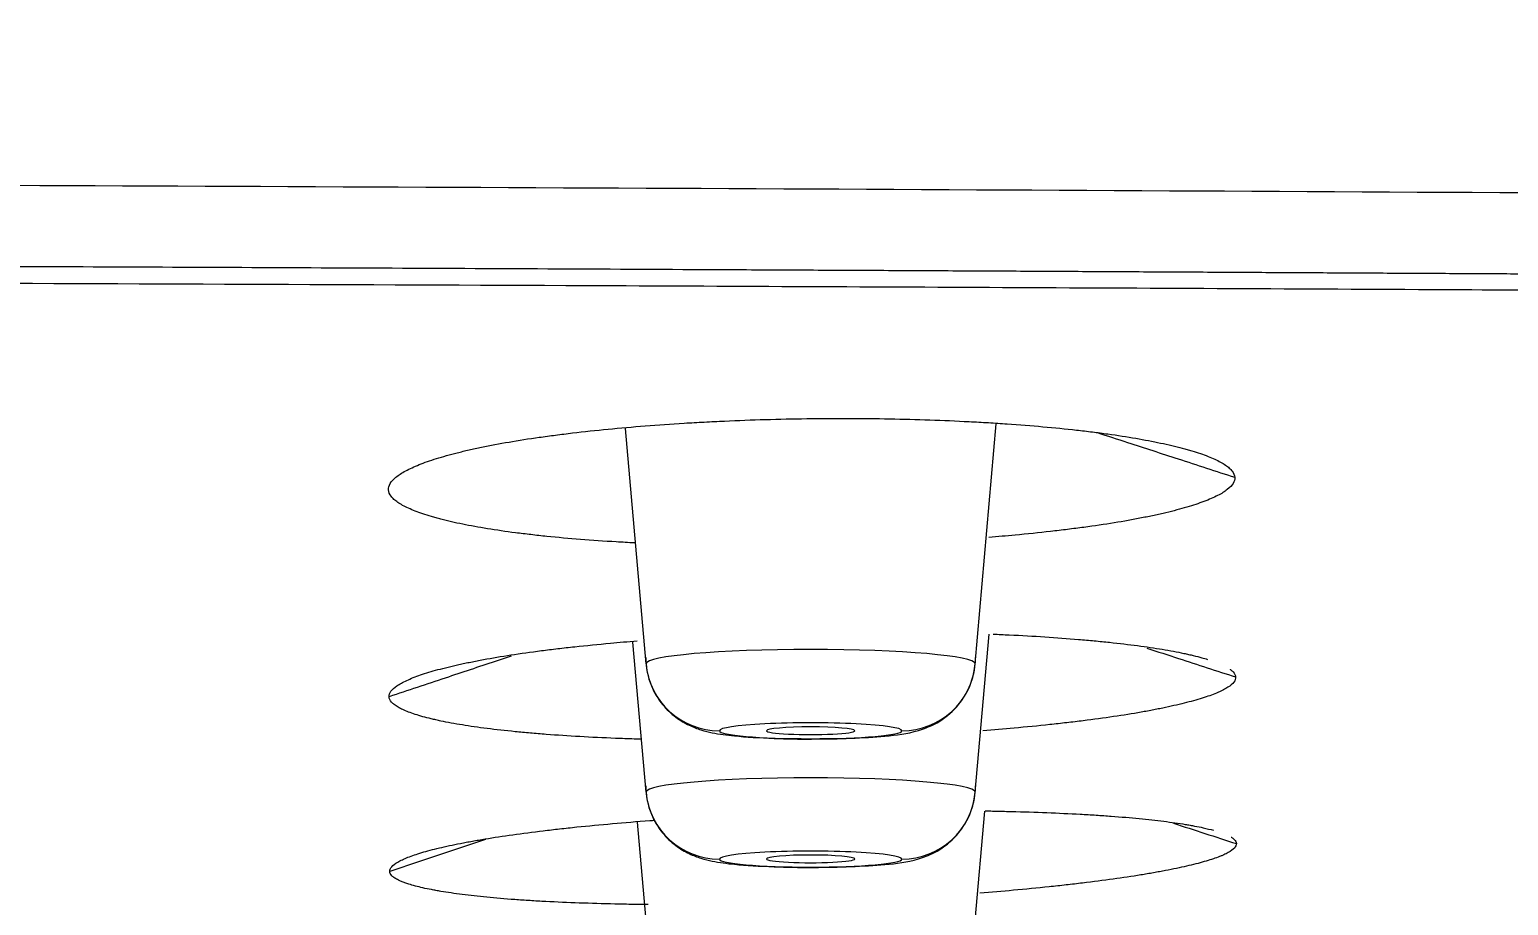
# Model space of a CAD drawing. Header units: millimetres. Extents: x 11618 to 13994, y -5897 to -2537.
# Drawn here: x 12390.71 to 12410.8, y -3599.8 to -3587.91 of the extents above; entities that cross this region are included whole.
import ezdxf

# ---------------------------------------------------------------- set-up
doc = ezdxf.new("R2010")
doc.units = ezdxf.units.MM
doc.layers.add('DIM', color=3, linetype='Continuous', lineweight=13)
doc.styles.get("Standard").update_dxf_attribs({"font": 'arial.ttf'})
doc.dimstyles.get("Standard").update_dxf_attribs({"dimtxt": 0.18, "dimasz": 0.18, "dimexe": 0.18, "dimexo": 0.0625, "dimgap": 0.09, "dimtad": 0, "dimtih": 1, "dimtoh": 1, "dimdec": 1, "dimdsep": 46, "dimtxsty": 'Standard', "dimcen": 0.09, "dimadec": 0, "dimazin": 0, "dimtfac": 1, "dimtdec": 1, "dimtofl": 0, "dimtmove": 0, "dimatfit": 3, "dimfxl": 1, "dimtolj": 1, "dimtzin": 0, "dimarcsym": 0})

# ---------------------------------------------------------------- blocks, each defined once
blk = doc.blocks.new('*D6')
at = {"layer": 'Defpoints', "color": 0, "transparency": 16777216}
for p in [(12196.532, -3594.216), (12466.198, -3594.304), (12466.198, -3664.582)]:
    blk.add_point(p, dxfattribs=at)
at = {"layer": 'DIM', "color": 0, "lineweight": -2, "transparency": 16777216}
for p, q in [((12196.532, -3594.279), (12196.532, -3664.762)), ((12466.198, -3594.366), (12466.198, -3664.762)), ((12214.532, -3664.582), (12448.198, -3664.582)), ((12466.198, -3664.582), (12494.714, -3664.582))]:
    blk.add_line(p, q, dxfattribs=at)
at = {"layer": 'DIM', "color": 0, "transparency": 16777216}
for points in [[(12214.532, -3661.582), (12214.532, -3667.582), (12196.532, -3664.582)], [(12448.198, -3661.582), (12448.198, -3667.582), (12466.198, -3664.582)]]:
    blk.add_solid(points, dxfattribs=at)
at = {"layer": 'DIM', "color": 0, "transparency": 16777216, "insert": (12519.722, -3664.582), "char_height": 18, "attachment_point": 5}
blk.add_mtext('\\A1;270', dxfattribs=at)
blk = doc.blocks.new('*D7')
at = {"layer": 'Defpoints', "color": 0, "transparency": 16777216}
for p in [(12331.318, -3489.71), (12736.437, -5533.88), (12816.946, -5533.88)]:
    blk.add_point(p, dxfattribs=at)
at = {"layer": 'DIM', "color": 0, "lineweight": -2, "transparency": 16777216}
for p, q in [((12331.381, -3489.71), (12817.126, -3489.71)), ((12816.946, -3507.71), (12816.946, -4494.996)), ((12816.946, -5515.88), (12816.946, -4528.595)), ((12736.499, -5533.88), (12817.126, -5533.88))]:
    blk.add_line(p, q, dxfattribs=at)
at = {"layer": 'DIM', "color": 0, "transparency": 16777216}
for points in [[(12813.946, -3507.71), (12819.946, -3507.71), (12816.946, -3489.71)], [(12813.946, -5515.88), (12819.946, -5515.88), (12816.946, -5533.88)]]:
    blk.add_solid(points, dxfattribs=at)
at = {"layer": 'DIM', "color": 3, "transparency": 16777216, "insert": (12816.946, -4511.795), "char_height": 18, "attachment_point": 5}
blk.add_mtext('\\A1;(2280)', dxfattribs=at)

msp = doc.modelspace()

# ---------------------------------------------------------------- linework, layer by layer
at = {"linetype": 'Continuous', "lineweight": 18}
for p, q in [((12399.082, -3596.522), (12398.802, -3593.327)), ((12403.555, -3596.522), (12403.841, -3593.262)), ((12399.082, -3598.265), (12398.903, -3596.226)), ((12403.555, -3598.265), (12403.743, -3596.121)), ((12403.555, -3600.008), (12403.685, -3598.521)), ((12399.082, -3600.008), (12398.965, -3598.673))]:
    msp.add_line(p, q, dxfattribs=at)
at = {"linetype": 'Continuous', "lineweight": 13}
for centre, major_axis, ratio, start_param, end_param in [((12401.318, -3596.522), (-2.236, 0), 0.087156, 3.141593, 6.283185), ((12400.078, -3596.435), (1, 0), 0.996195, 3.228859, 4.712389), ((12402.559, -3596.435), (-1, 0), 0.996195, 1.570796, 3.054326), ((12401.318, -3597.431), (1.24, 0), 0.087156, 0, 3.141593), ((12401.318, -3597.431), (1.24, 0), 0.087156, 3.141593, 6.283185), ((12401.318, -3598.265), (-2.236, 0), 0.087156, 3.141593, 6.283185), ((12400.078, -3598.178), (1, 0), 0.996195, 3.228859, 4.712389), ((12402.559, -3598.178), (-1, 0), 0.996195, 1.570796, 3.054326), ((12401.318, -3599.174), (1.24, 0), 0.087156, 0, 3.141593), ((12401.318, -3599.174), (1.24, 0), 0.087156, 3.141593, 6.283185)]:
    msp.add_ellipse(centre, major_axis=major_axis, ratio=ratio, start_param=start_param, end_param=end_param, dxfattribs=at)
at = {"linetype": 'Continuous', "lineweight": 18}
for centre, start_param, end_param in [((12401.318, -3597.431), 3.141593, 6.283185), ((12401.318, -3597.431), 0, 3.141593), ((12401.318, -3599.171), 3.141593, 6.283185), ((12401.318, -3599.171), 0, 3.141593)]:
    msp.add_ellipse(centre, major_axis=(-0.6, 0), ratio=0.087156, start_param=start_param, end_param=end_param, dxfattribs=at)
at = {"linetype": 'Continuous', "lineweight": 13}
for points, knots in [([(12235.387, -3590.242), (12237.38, -3590.23), (12239.373, -3590.215), (12243.36, -3590.189), (12245.354, -3590.177), (12251.337, -3590.14), (12255.327, -3590.117), (12267.302, -3590.055), (12275.29, -3590.02), (12291.272, -3589.963), (12299.266, -3589.942), (12315.26, -3589.913), (12323.26, -3589.905), (12339.257, -3589.904), (12347.254, -3589.91), (12363.247, -3589.936), (12371.244, -3589.955), (12387.229, -3590.008), (12395.217, -3590.042), (12407.19, -3590.102), (12411.181, -3590.124), (12417.164, -3590.159), (12419.158, -3590.171), (12423.145, -3590.197), (12425.139, -3590.211), (12427.132, -3590.223)], [0, 0, 0, 0, 0.03125, 0.03125, 0.0625, 0.0625, 0.125, 0.125, 0.25, 0.25, 0.375, 0.375, 0.5, 0.5, 0.625, 0.625, 0.75, 0.75, 0.875, 0.875, 0.9375, 0.9375, 0.96875, 0.96875, 1, 1, 1, 1]), ([(12427.058, -3591.331), (12427.05, -3591.33), (12427.03, -3591.33), (12426.988, -3591.33), (12426.926, -3591.33), (12426.843, -3591.329), (12426.74, -3591.328), (12426.616, -3591.327), (12426.472, -3591.326), (12426.307, -3591.325), (12426.121, -3591.324), (12425.915, -3591.323), (12425.688, -3591.321), (12425.44, -3591.319), (12425.172, -3591.318), (12424.884, -3591.316), (12424.575, -3591.314), (12424.245, -3591.311), (12423.895, -3591.309), (12423.524, -3591.307), (12423.132, -3591.304), (12422.72, -3591.301), (12422.287, -3591.299), (12421.834, -3591.296), (12421.36, -3591.293), (12420.866, -3591.29), (12420.351, -3591.286), (12419.815, -3591.283), (12419.258, -3591.279), (12418.682, -3591.276), (12418.084, -3591.272), (12417.466, -3591.268), (12416.827, -3591.264), (12416.168, -3591.26), (12415.488, -3591.256), (12414.787, -3591.252), (12414.066, -3591.248), (12413.324, -3591.244), (12412.561, -3591.239), (12411.778, -3591.235), (12410.975, -3591.23), (12410.15, -3591.225), (12409.305, -3591.221), (12408.439, -3591.216), (12407.553, -3591.211), (12406.646, -3591.206), (12405.718, -3591.201), (12404.77, -3591.196), (12403.801, -3591.191), (12402.811, -3591.186), (12401.801, -3591.181), (12400.77, -3591.176), (12398.57, -3591.165), (12395.277, -3591.15), (12390.965, -3591.131), (12386.86, -3591.114), (12382.962, -3591.099), (12376.854, -3591.078), (12368.19, -3591.052), (12356.621, -3591.027), (12344.218, -3591.011), (12331.197, -3591.006), (12318.156, -3591.014), (12305.691, -3591.033), (12294.185, -3591.06), (12285.684, -3591.087), (12279.572, -3591.11), (12275.229, -3591.127), (12269.993, -3591.15), (12265.737, -3591.17), (12262.77, -3591.185), (12261.401, -3591.192), (12260.067, -3591.199), (12258.768, -3591.206), (12257.504, -3591.212), (12256.276, -3591.219), (12255.083, -3591.226), (12253.926, -3591.232), (12252.803, -3591.239), (12251.716, -3591.245), (12250.664, -3591.251), (12249.648, -3591.257), (12248.666, -3591.263), (12247.72, -3591.269), (12246.809, -3591.275), (12245.934, -3591.28), (12245.093, -3591.286), (12244.288, -3591.291), (12243.518, -3591.296), (12242.783, -3591.3), (12242.084, -3591.305), (12241.419, -3591.309), (12240.79, -3591.313), (12240.196, -3591.317), (12239.637, -3591.321), (12239.114, -3591.325), (12238.625, -3591.328), (12238.172, -3591.331), (12237.754, -3591.334), (12237.371, -3591.336), (12237.023, -3591.339), (12236.71, -3591.341), (12236.433, -3591.343), (12236.191, -3591.345), (12235.984, -3591.346), (12235.812, -3591.347), (12235.675, -3591.348), (12235.573, -3591.349), (12235.507, -3591.35), (12235.474, -3591.35), (12235.464, -3591.35)], [0, 0, 0, 0, 0.00011, 0.000328, 0.000653, 0.001086, 0.001627, 0.002275, 0.003031, 0.003894, 0.004865, 0.005944, 0.007131, 0.008425, 0.009827, 0.011336, 0.012953, 0.014678, 0.01651, 0.01845, 0.020497, 0.022652, 0.024915, 0.027286, 0.029764, 0.03235, 0.035043, 0.037844, 0.040753, 0.043769, 0.046893, 0.050125, 0.053464, 0.056911, 0.060465, 0.064127, 0.067897, 0.071775, 0.07576, 0.079853, 0.084053, 0.088361, 0.092777, 0.0973, 0.101931, 0.10667, 0.111516, 0.11647, 0.121531, 0.126701, 0.131977, 0.137362, 0.142854, 0.166443, 0.188951, 0.210378, 0.230724, 0.249989, 0.305985, 0.366316, 0.430982, 0.499982, 0.569953, 0.634944, 0.694953, 0.74998, 0.767983, 0.79065, 0.817983, 0.849981, 0.857318, 0.86447, 0.871439, 0.878224, 0.884825, 0.891243, 0.897476, 0.903525, 0.909391, 0.915072, 0.92057, 0.925883, 0.931013, 0.935959, 0.940721, 0.945299, 0.949693, 0.953903, 0.957929, 0.961772, 0.96543, 0.968905, 0.972196, 0.975302, 0.978225, 0.980964, 0.983519, 0.98589, 0.988078, 0.990081, 0.9919, 0.993536, 0.994988, 0.996256, 0.997339, 0.998239, 0.998955, 0.999487, 0.999836, 1, 1, 1, 1]), ([(12405.211, -3593.382), (12405.349, -3593.427), (12405.715, -3593.545), (12406.338, -3593.748), (12406.824, -3593.906), (12407.08, -3593.989)], [0, 0, 0, 0, 0.22091, 0.588012, 1, 1, 1, 1]), ([(12397.249, -3596.418), (12397.177, -3596.442), (12396.878, -3596.541), (12396.326, -3596.725), (12395.845, -3596.884), (12395.591, -3596.969)], [0, 0, 0, 0, 0.130077, 0.53982, 1, 1, 1, 1]), ([(12405.887, -3596.31), (12406.031, -3596.356), (12406.432, -3596.487), (12406.834, -3596.617), (12407.093, -3596.701)], [0, 0, 0, 0, 0.357103, 1, 1, 1, 1])]:
    msp.add_open_spline(points, degree=3, knots=knots, dxfattribs=at)
at = {"linetype": 'Continuous', "lineweight": 18}
for points, knots in [([(12235.569, -3591.553), (12235.574, -3591.553), (12235.588, -3591.553), (12235.612, -3591.553), (12235.642, -3591.552), (12235.679, -3591.552), (12235.722, -3591.552), (12235.771, -3591.551), (12235.828, -3591.551), (12235.89, -3591.551), (12235.959, -3591.55), (12236.035, -3591.55), (12236.117, -3591.549), (12236.206, -3591.548), (12236.301, -3591.548), (12236.403, -3591.547), (12236.511, -3591.546), (12236.626, -3591.545), (12236.747, -3591.545), (12236.875, -3591.544), (12237.009, -3591.543), (12237.15, -3591.542), (12237.298, -3591.541), (12237.452, -3591.54), (12237.612, -3591.54), (12237.779, -3591.539), (12237.953, -3591.538), (12238.132, -3591.536), (12238.319, -3591.535), (12238.512, -3591.534), (12238.711, -3591.533), (12238.917, -3591.532), (12239.13, -3591.53), (12239.349, -3591.529), (12239.574, -3591.528), (12239.806, -3591.526), (12240.045, -3591.525), (12240.29, -3591.524), (12240.542, -3591.522), (12240.8, -3591.521), (12241.064, -3591.519), (12241.335, -3591.517), (12241.613, -3591.516), (12241.897, -3591.514), (12242.188, -3591.512), (12242.485, -3591.511), (12242.789, -3591.509), (12243.099, -3591.507), (12243.416, -3591.505), (12243.739, -3591.504), (12244.069, -3591.502), (12244.405, -3591.5), (12244.748, -3591.498), (12245.097, -3591.496), (12245.453, -3591.494), (12245.815, -3591.492), (12246.184, -3591.49), (12246.559, -3591.488), (12246.941, -3591.485), (12247.33, -3591.483), (12247.724, -3591.481), (12248.126, -3591.479), (12248.534, -3591.477), (12248.948, -3591.474), (12249.369, -3591.472), (12249.797, -3591.47), (12250.231, -3591.467), (12250.672, -3591.465), (12251.119, -3591.463), (12251.572, -3591.46), (12252.032, -3591.458), (12252.499, -3591.455), (12252.972, -3591.453), (12253.452, -3591.451), (12253.938, -3591.448), (12254.431, -3591.446), (12254.93, -3591.443), (12255.436, -3591.44), (12255.949, -3591.438), (12256.468, -3591.435), (12256.993, -3591.433), (12257.525, -3591.43), (12258.063, -3591.427), (12258.608, -3591.425), (12259.16, -3591.422), (12259.718, -3591.419), (12260.283, -3591.417), (12260.854, -3591.414), (12261.431, -3591.411), (12262.016, -3591.409), (12262.606, -3591.406), (12263.204, -3591.403), (12263.808, -3591.401), (12264.418, -3591.398), (12265.035, -3591.395), (12265.658, -3591.392), (12266.288, -3591.39), (12266.925, -3591.387), (12267.568, -3591.384), (12268.217, -3591.381), (12268.873, -3591.379), (12269.536, -3591.376), (12270.205, -3591.373), (12270.881, -3591.37), (12271.563, -3591.368), (12272.252, -3591.365), (12272.947, -3591.362), (12273.649, -3591.359), (12274.358, -3591.357), (12275.073, -3591.354), (12275.794, -3591.351), (12276.522, -3591.349), (12277.257, -3591.346), (12277.998, -3591.343), (12278.746, -3591.341), (12279.5, -3591.338), (12280.261, -3591.335), (12281.028, -3591.333), (12281.802, -3591.33), (12282.583, -3591.328), (12286.519, -3591.315), (12293.499, -3591.295), (12303.41, -3591.272), (12312.988, -3591.257), (12322.233, -3591.248), (12332.078, -3591.244), (12342.768, -3591.247), (12354.544, -3591.259), (12366.714, -3591.281), (12378.245, -3591.311), (12388.812, -3591.347), (12397.072, -3591.379), (12403.989, -3591.41), (12409.272, -3591.436), (12413.509, -3591.458), (12416.662, -3591.475), (12419.219, -3591.489), (12421.225, -3591.501), (12422.658, -3591.509), (12423.517, -3591.514), (12424.242, -3591.518), (12424.8, -3591.522), (12425.157, -3591.524), (12425.415, -3591.525), (12425.574, -3591.526), (12425.668, -3591.527), (12425.731, -3591.527), (12425.796, -3591.528), (12425.86, -3591.528), (12425.923, -3591.529), (12425.985, -3591.529), (12426.047, -3591.529), (12426.109, -3591.53), (12426.17, -3591.53), (12426.23, -3591.53), (12426.289, -3591.53), (12426.348, -3591.531), (12426.407, -3591.531), (12426.464, -3591.531), (12426.521, -3591.532), (12426.578, -3591.532), (12426.633, -3591.532), (12426.689, -3591.532), (12426.743, -3591.533), (12426.797, -3591.533), (12426.85, -3591.533), (12426.903, -3591.533), (12426.938, -3591.533), (12426.955, -3591.533)], [0, 0, 0, 0, 0.00009, 0.000214, 0.000373, 0.000565, 0.000792, 0.001052, 0.001347, 0.001676, 0.002038, 0.002435, 0.002866, 0.003331, 0.003831, 0.004364, 0.004931, 0.005533, 0.006168, 0.006838, 0.007542, 0.008279, 0.009051, 0.009857, 0.010697, 0.011572, 0.01248, 0.013422, 0.014398, 0.015409, 0.016453, 0.017532, 0.018645, 0.019791, 0.020972, 0.022187, 0.023436, 0.024719, 0.026036, 0.027387, 0.028773, 0.030192, 0.031646, 0.033133, 0.034655, 0.03621, 0.0378, 0.039424, 0.041082, 0.042774, 0.0445, 0.04626, 0.048054, 0.049882, 0.051745, 0.053641, 0.055572, 0.057536, 0.059535, 0.061568, 0.063634, 0.065735, 0.06787, 0.070039, 0.072242, 0.074479, 0.076751, 0.079056, 0.081395, 0.083769, 0.086176, 0.088618, 0.091093, 0.093603, 0.096147, 0.098725, 0.101337, 0.103983, 0.106663, 0.109377, 0.112125, 0.114907, 0.117724, 0.120574, 0.123459, 0.126377, 0.12933, 0.132317, 0.135337, 0.138392, 0.141481, 0.144604, 0.147761, 0.150952, 0.154177, 0.157437, 0.16073, 0.164057, 0.167419, 0.170814, 0.174244, 0.177708, 0.181205, 0.184737, 0.188303, 0.191903, 0.195537, 0.199205, 0.202907, 0.206644, 0.210414, 0.214218, 0.218057, 0.221929, 0.225836, 0.229776, 0.233751, 0.23776, 0.241803, 0.24588, 0.249991, 0.303491, 0.355239, 0.405237, 0.453486, 0.499984, 0.559382, 0.620846, 0.684379, 0.749981, 0.801489, 0.849982, 0.879494, 0.909989, 0.932861, 0.945993, 0.959494, 0.972996, 0.977496, 0.981997, 0.986498, 0.988888, 0.990758, 0.992108, 0.992938, 0.993249, 0.99359, 0.993928, 0.994262, 0.994594, 0.994922, 0.995247, 0.995568, 0.995886, 0.996201, 0.996513, 0.996822, 0.997127, 0.997429, 0.997728, 0.998023, 0.998315, 0.998604, 0.99889, 0.999172, 0.999451, 0.999727, 1, 1, 1, 1]), ([(12395.583, -3594.161), (12395.581, -3594.132), (12395.589, -3594.103), (12395.623, -3594.046), (12395.675, -3593.988), (12395.763, -3593.931), (12395.87, -3593.873), (12395.931, -3593.845), (12396.071, -3593.789), (12396.149, -3593.762), (12396.321, -3593.708), (12396.415, -3593.682), (12396.543, -3593.65), (12396.569, -3593.643), (12396.622, -3593.63), (12396.649, -3593.624), (12396.732, -3593.605), (12396.789, -3593.593), (12396.965, -3593.556), (12397.089, -3593.533), (12397.351, -3593.488), (12397.488, -3593.466), (12397.704, -3593.436), (12397.777, -3593.426), (12397.89, -3593.411), (12397.928, -3593.406), (12398.005, -3593.397), (12398.044, -3593.392), (12398.24, -3593.369), (12398.401, -3593.351), (12398.731, -3593.319), (12398.899, -3593.305), (12399.244, -3593.277), (12399.42, -3593.265), (12399.646, -3593.251), (12399.691, -3593.249), (12399.782, -3593.243), (12399.828, -3593.241), (12399.965, -3593.234), (12400.057, -3593.229), (12400.333, -3593.217), (12400.518, -3593.21), (12400.89, -3593.199), (12401.077, -3593.195), (12401.359, -3593.191), (12401.453, -3593.19), (12401.595, -3593.19), (12401.642, -3593.19), (12401.737, -3593.189), (12401.784, -3593.19), (12402.02, -3593.19), (12402.207, -3593.192), (12402.576, -3593.199), (12402.758, -3593.204), (12403.118, -3593.216), (12403.296, -3593.224), (12403.516, -3593.235), (12403.56, -3593.238), (12403.647, -3593.242), (12403.777, -3593.25), (12403.904, -3593.258), (12404.154, -3593.275), (12404.316, -3593.288), (12404.63, -3593.316), (12404.783, -3593.331), (12405.003, -3593.356), (12405.075, -3593.364), (12405.182, -3593.378), (12405.217, -3593.382), (12405.286, -3593.391), (12405.321, -3593.396), (12405.489, -3593.419), (12405.616, -3593.439), (12405.856, -3593.48), (12406.08, -3593.523), (12406.276, -3593.569), (12406.39, -3593.599), (12406.412, -3593.605), (12406.455, -3593.618), (12406.519, -3593.636), (12406.577, -3593.655), (12406.687, -3593.692), (12406.753, -3593.718), (12406.866, -3593.77), (12406.914, -3593.796), (12406.973, -3593.837), (12406.991, -3593.85), (12407.022, -3593.878), (12407.035, -3593.892), (12407.066, -3593.933), (12407.078, -3593.961), (12407.08, -3593.989)], [0, 0, 0, 0, 0.03125, 0.03125, 0.0625, 0.09375, 0.09375, 0.125, 0.125, 0.15625, 0.15625, 0.1875, 0.1875, 0.195312, 0.195312, 0.203125, 0.203125, 0.21875, 0.21875, 0.25, 0.25, 0.28125, 0.28125, 0.296875, 0.296875, 0.304687, 0.304687, 0.3125, 0.3125, 0.34375, 0.34375, 0.375, 0.375, 0.40625, 0.40625, 0.414062, 0.414062, 0.421875, 0.421875, 0.4375, 0.4375, 0.46875, 0.46875, 0.5, 0.5, 0.515625, 0.515625, 0.523437, 0.523437, 0.53125, 0.53125, 0.5625, 0.5625, 0.59375, 0.59375, 0.625, 0.625, 0.632813, 0.632813, 0.640625, 0.65625, 0.65625, 0.6875, 0.6875, 0.71875, 0.71875, 0.734375, 0.734375, 0.742188, 0.742188, 0.75, 0.75, 0.78125, 0.78125, 0.8125, 0.84375, 0.84375, 0.851563, 0.851563, 0.859375, 0.875, 0.875, 0.90625, 0.90625, 0.9375, 0.9375, 0.953125, 0.953125, 0.96875, 0.96875, 1, 1, 1, 1]), ([(12407.08, -3593.989), (12407.083, -3594.017), (12407.075, -3594.045), (12407.041, -3594.1), (12407.015, -3594.128), (12406.962, -3594.169), (12406.943, -3594.183), (12406.898, -3594.211), (12406.874, -3594.224), (12406.794, -3594.265), (12406.732, -3594.292), (12406.592, -3594.345), (12406.514, -3594.37), (12406.342, -3594.421), (12406.248, -3594.446), (12406.119, -3594.477), (12406.093, -3594.483), (12406.04, -3594.495), (12406.012, -3594.501), (12405.929, -3594.519), (12405.872, -3594.53), (12405.696, -3594.565), (12405.572, -3594.587), (12405.311, -3594.629), (12405.174, -3594.65), (12404.958, -3594.679), (12404.884, -3594.688), (12404.771, -3594.702), (12404.733, -3594.707), (12404.656, -3594.716), (12404.617, -3594.721), (12404.422, -3594.743), (12404.261, -3594.759), (12403.979, -3594.786), (12403.86, -3594.796), (12403.738, -3594.806)], [0, 0, 0, 0, 0.085379, 0.085379, 0.170758, 0.170758, 0.213447, 0.213447, 0.256137, 0.256137, 0.341515, 0.341515, 0.426894, 0.426894, 0.512273, 0.512273, 0.533618, 0.533618, 0.554963, 0.554963, 0.597652, 0.597652, 0.683031, 0.683031, 0.76841, 0.76841, 0.811099, 0.811099, 0.832444, 0.832444, 0.853789, 0.853789, 0.939167, 0.939167, 1, 1, 1, 1]), ([(12398.924, -3594.881), (12398.841, -3594.876), (12398.759, -3594.872), (12398.511, -3594.857), (12398.349, -3594.846), (12398.035, -3594.821), (12397.882, -3594.807), (12397.661, -3594.785), (12397.589, -3594.777), (12397.483, -3594.764), (12397.447, -3594.76), (12397.378, -3594.752), (12397.344, -3594.748), (12397.175, -3594.726), (12397.048, -3594.707), (12396.808, -3594.668), (12396.696, -3594.648), (12396.485, -3594.605), (12396.387, -3594.582), (12396.273, -3594.553), (12396.251, -3594.547), (12396.208, -3594.535), (12396.144, -3594.517), (12396.086, -3594.499), (12395.976, -3594.462), (12395.91, -3594.436), (12395.797, -3594.384), (12395.749, -3594.358), (12395.7, -3594.323), (12395.69, -3594.317), (12395.673, -3594.303), (12395.665, -3594.296), (12395.642, -3594.275), (12395.629, -3594.261), (12395.597, -3594.219), (12395.585, -3594.19), (12395.583, -3594.161)], [0, 0, 0, 0, 0.042354, 0.042354, 0.129413, 0.129413, 0.216471, 0.216471, 0.260001, 0.260001, 0.281766, 0.281766, 0.30353, 0.30353, 0.390589, 0.390589, 0.477648, 0.477648, 0.564706, 0.564706, 0.586471, 0.586471, 0.608236, 0.651765, 0.651765, 0.738824, 0.738824, 0.825883, 0.825883, 0.847647, 0.847647, 0.869412, 0.869412, 0.912941, 0.912941, 1, 1, 1, 1]), ([(12395.591, -3596.969), (12395.59, -3596.944), (12395.598, -3596.92), (12395.634, -3596.871), (12395.661, -3596.846), (12395.733, -3596.797), (12395.778, -3596.772), (12395.886, -3596.722), (12395.948, -3596.698), (12396.09, -3596.649), (12396.168, -3596.625), (12396.342, -3596.578), (12396.437, -3596.555), (12396.566, -3596.526), (12396.592, -3596.521), (12396.646, -3596.509), (12396.673, -3596.504), (12396.757, -3596.487), (12396.814, -3596.476), (12396.991, -3596.443), (12397.116, -3596.422), (12397.378, -3596.382), (12397.516, -3596.362), (12397.733, -3596.334), (12397.807, -3596.325), (12397.92, -3596.312), (12397.958, -3596.307), (12398.035, -3596.298), (12398.075, -3596.294), (12398.271, -3596.273), (12398.432, -3596.257), (12398.717, -3596.231), (12398.837, -3596.22), (12398.96, -3596.21)], [0, 0, 0, 0, 0.085321, 0.085321, 0.170641, 0.170641, 0.255962, 0.255962, 0.341282, 0.341282, 0.426603, 0.426603, 0.511924, 0.511924, 0.533254, 0.533254, 0.554584, 0.554584, 0.597244, 0.597244, 0.682565, 0.682565, 0.767885, 0.767885, 0.810546, 0.810546, 0.831876, 0.831876, 0.853206, 0.853206, 0.938527, 0.938527, 1, 1, 1, 1]), ([(12403.799, -3596.119), (12403.872, -3596.122), (12403.945, -3596.126), (12404.184, -3596.137), (12404.345, -3596.146), (12404.658, -3596.167), (12404.81, -3596.178), (12405.03, -3596.196), (12405.102, -3596.203), (12405.208, -3596.213), (12405.243, -3596.216), (12405.312, -3596.223), (12405.346, -3596.227), (12405.514, -3596.244), (12405.641, -3596.26), (12405.879, -3596.291), (12405.991, -3596.308), (12406.201, -3596.343), (12406.298, -3596.361), (12406.411, -3596.385), (12406.433, -3596.39), (12406.476, -3596.4), (12406.539, -3596.414), (12406.597, -3596.429), (12406.661, -3596.447), (12406.687, -3596.454), (12406.712, -3596.462)], [0, 0, 0, 0, 0.055317, 0.055317, 0.183366, 0.183366, 0.311415, 0.311415, 0.37544, 0.37544, 0.407452, 0.407452, 0.439465, 0.439465, 0.567514, 0.567514, 0.695563, 0.695563, 0.823612, 0.823612, 0.855624, 0.855624, 0.887637, 0.951661, 0.951661, 1, 1, 1, 1]), ([(12399.078, -3596.435), (12399.08, -3596.573), (12399.124, -3596.797), (12399.288, -3597.072), (12399.475, -3597.25), (12399.663, -3597.361), (12399.836, -3597.425), (12400.032, -3597.472), (12400.312, -3597.509), (12400.769, -3597.536), (12401.171, -3597.546), (12401.348, -3597.543), (12401.357, -3597.543)], [0, 0, 0, 0, 0.122527, 0.215408, 0.294634, 0.364592, 0.427727, 0.496738, 0.634659, 0.831916, 0.991471, 1, 1, 1, 1]), ([(12401.357, -3597.543), (12401.535, -3597.542), (12401.88, -3597.537), (12402.384, -3597.502), (12402.674, -3597.47), (12403.021, -3597.346), (12403.283, -3597.157), (12403.483, -3596.868), (12403.552, -3596.612), (12403.559, -3596.464), (12403.559, -3596.435)], [0, 0, 0, 0, 0.162675, 0.337768, 0.550867, 0.638384, 0.752048, 0.857541, 0.972916, 1, 1, 1, 1]), ([(12407.019, -3596.596), (12407.019, -3596.597), (12407.02, -3596.598), (12407.036, -3596.61), (12407.049, -3596.621), (12407.08, -3596.655), (12407.091, -3596.678), (12407.093, -3596.701)], [0, 0, 0, 0, 0.021205, 0.021205, 0.34747, 0.34747, 1, 1, 1, 1]), ([(12407.093, -3596.701), (12407.094, -3596.725), (12407.086, -3596.748), (12407.05, -3596.794), (12407.023, -3596.818), (12406.969, -3596.853), (12406.949, -3596.865), (12406.915, -3596.882), (12406.903, -3596.888), (12406.878, -3596.9), (12406.865, -3596.906), (12406.797, -3596.935), (12406.735, -3596.958), (12406.593, -3597.004), (12406.514, -3597.027), (12406.34, -3597.071), (12406.245, -3597.093), (12406.116, -3597.12), (12406.089, -3597.126), (12406.036, -3597.137), (12406.008, -3597.142), (12405.925, -3597.158), (12405.867, -3597.169), (12405.69, -3597.2), (12405.565, -3597.22), (12405.302, -3597.259), (12405.164, -3597.277), (12404.948, -3597.305), (12404.874, -3597.314), (12404.76, -3597.327), (12404.722, -3597.331), (12404.645, -3597.34), (12404.606, -3597.344), (12404.409, -3597.365), (12404.248, -3597.381), (12403.944, -3597.409), (12403.803, -3597.421), (12403.659, -3597.432)], [0, 0, 0, 0, 0.084452, 0.084452, 0.168905, 0.168905, 0.211131, 0.211131, 0.232244, 0.232244, 0.253357, 0.253357, 0.337809, 0.337809, 0.422262, 0.422262, 0.506714, 0.506714, 0.527827, 0.527827, 0.54894, 0.54894, 0.591166, 0.591166, 0.675619, 0.675619, 0.760071, 0.760071, 0.802297, 0.802297, 0.82341, 0.82341, 0.844523, 0.844523, 0.928976, 0.928976, 1, 1, 1, 1]), ([(12399.012, -3597.546), (12398.981, -3597.545), (12398.864, -3597.542), (12398.75, -3597.538), (12398.5, -3597.528), (12398.339, -3597.52), (12398.025, -3597.502), (12397.874, -3597.492), (12397.653, -3597.475), (12397.581, -3597.469), (12397.475, -3597.46), (12397.44, -3597.457), (12397.371, -3597.451), (12397.201, -3597.434), (12397.042, -3597.416), (12396.803, -3597.386), (12396.691, -3597.37), (12396.482, -3597.336), (12396.384, -3597.318), (12396.271, -3597.294), (12396.249, -3597.289), (12396.206, -3597.279), (12396.143, -3597.265), (12396.085, -3597.25), (12395.976, -3597.22), (12395.911, -3597.199), (12395.799, -3597.156), (12395.752, -3597.134), (12395.703, -3597.105), (12395.694, -3597.099), (12395.677, -3597.088), (12395.669, -3597.082), (12395.647, -3597.065), (12395.634, -3597.053), (12395.603, -3597.017), (12395.592, -3596.993), (12395.591, -3596.969)], [0, 0, 0, 0, 0.015242, 0.058058, 0.058058, 0.143689, 0.143689, 0.22932, 0.22932, 0.272136, 0.272136, 0.293543, 0.293543, 0.314951, 0.400582, 0.400582, 0.486213, 0.486213, 0.571844, 0.571844, 0.593252, 0.593252, 0.61466, 0.657476, 0.657476, 0.743107, 0.743107, 0.828738, 0.828738, 0.850146, 0.850146, 0.871553, 0.871553, 0.914369, 0.914369, 1, 1, 1, 1]), ([(12399.078, -3598.178), (12399.08, -3598.316), (12399.124, -3598.54), (12399.288, -3598.815), (12399.475, -3598.993), (12399.663, -3599.104), (12399.836, -3599.168), (12400.032, -3599.215), (12400.312, -3599.252), (12400.769, -3599.279), (12401.171, -3599.289), (12401.348, -3599.286), (12401.357, -3599.286)], [0, 0, 0, 0, 0.122527, 0.215408, 0.294634, 0.364592, 0.427727, 0.496738, 0.634659, 0.831916, 0.991471, 1, 1, 1, 1]), ([(12401.357, -3599.286), (12401.535, -3599.286), (12401.88, -3599.28), (12402.384, -3599.245), (12402.674, -3599.213), (12403.021, -3599.089), (12403.283, -3598.9), (12403.483, -3598.611), (12403.552, -3598.355), (12403.559, -3598.207), (12403.559, -3598.178)], [0, 0, 0, 0, 0.162675, 0.337768, 0.550867, 0.638384, 0.752048, 0.857541, 0.972916, 1, 1, 1, 1]), ([(12395.599, -3599.341), (12395.599, -3599.32), (12395.608, -3599.299), (12395.645, -3599.257), (12395.672, -3599.236), (12395.727, -3599.204), (12395.748, -3599.193), (12395.794, -3599.172), (12395.819, -3599.161), (12395.901, -3599.128), (12395.964, -3599.107), (12396.107, -3599.064), (12396.186, -3599.043), (12396.361, -3599.002), (12396.457, -3598.981), (12396.586, -3598.955), (12396.613, -3598.95), (12396.667, -3598.94), (12396.694, -3598.935), (12396.778, -3598.92), (12396.836, -3598.91), (12397.014, -3598.88), (12397.139, -3598.861), (12397.403, -3598.824), (12397.541, -3598.806), (12397.759, -3598.78), (12397.833, -3598.771), (12397.946, -3598.759), (12397.985, -3598.755), (12398.062, -3598.746), (12398.101, -3598.742), (12398.298, -3598.722), (12398.46, -3598.707), (12398.791, -3598.677), (12398.96, -3598.664), (12399.15, -3598.649), (12399.166, -3598.648), (12399.182, -3598.647)], [0, 0, 0, 0, 0.082682, 0.082682, 0.165364, 0.165364, 0.206706, 0.206706, 0.248047, 0.248047, 0.330729, 0.330729, 0.413411, 0.413411, 0.496093, 0.496093, 0.516764, 0.516764, 0.537434, 0.537434, 0.578776, 0.578776, 0.661458, 0.661458, 0.74414, 0.74414, 0.785481, 0.785481, 0.806152, 0.806152, 0.826822, 0.826822, 0.909504, 0.909504, 0.992187, 0.992187, 1, 1, 1, 1]), ([(12403.691, -3598.52), (12403.724, -3598.52), (12403.844, -3598.522), (12403.961, -3598.525), (12404.21, -3598.531), (12404.371, -3598.537), (12404.684, -3598.549), (12404.835, -3598.556), (12405.055, -3598.568), (12405.127, -3598.572), (12405.232, -3598.579), (12405.267, -3598.581), (12405.336, -3598.586), (12405.37, -3598.589), (12405.538, -3598.601), (12405.664, -3598.612), (12405.901, -3598.635), (12406.124, -3598.66), (12406.318, -3598.687), (12406.43, -3598.706), (12406.452, -3598.71), (12406.495, -3598.717), (12406.557, -3598.729), (12406.615, -3598.74), (12406.703, -3598.76), (12406.75, -3598.771), (12406.794, -3598.783)], [0, 0, 0, 0, 0.023069, 0.082526, 0.082526, 0.201439, 0.201439, 0.320352, 0.320352, 0.379809, 0.379809, 0.409537, 0.409537, 0.439265, 0.439265, 0.558178, 0.558178, 0.677091, 0.796005, 0.796005, 0.825733, 0.825733, 0.855461, 0.914918, 0.914918, 1, 1, 1, 1]), ([(12407.103, -3598.964), (12407.103, -3598.984), (12407.094, -3599.004), (12407.057, -3599.044), (12407.03, -3599.065), (12406.975, -3599.095), (12406.954, -3599.106), (12406.919, -3599.121), (12406.907, -3599.126), (12406.882, -3599.137), (12406.869, -3599.142), (12406.8, -3599.168), (12406.737, -3599.188), (12406.594, -3599.229), (12406.514, -3599.25), (12406.339, -3599.29), (12406.243, -3599.31), (12406.113, -3599.335), (12406.087, -3599.34), (12406.032, -3599.35), (12406.005, -3599.355), (12405.921, -3599.37), (12405.863, -3599.38), (12405.685, -3599.409), (12405.56, -3599.428), (12405.296, -3599.464), (12405.158, -3599.482), (12404.94, -3599.508), (12404.866, -3599.517), (12404.752, -3599.53), (12404.714, -3599.534), (12404.636, -3599.542), (12404.597, -3599.547), (12404.4, -3599.567), (12404.239, -3599.583), (12403.924, -3599.611), (12403.772, -3599.624), (12403.617, -3599.637)], [0, 0, 0, 0, 0.084012, 0.084012, 0.168025, 0.168025, 0.210031, 0.210031, 0.231034, 0.231034, 0.252037, 0.252037, 0.33605, 0.33605, 0.420062, 0.420062, 0.504075, 0.504075, 0.525078, 0.525078, 0.546081, 0.546081, 0.588087, 0.588087, 0.672099, 0.672099, 0.756112, 0.756112, 0.798118, 0.798118, 0.819121, 0.819121, 0.840124, 0.840124, 0.924137, 0.924137, 1, 1, 1, 1]), ([(12407.032, -3598.876), (12407.033, -3598.876), (12407.034, -3598.877), (12407.049, -3598.887), (12407.062, -3598.896), (12407.092, -3598.925), (12407.102, -3598.944), (12407.103, -3598.964)], [0, 0, 0, 0, 0.023117, 0.023117, 0.348745, 0.348745, 1, 1, 1, 1]), ([(12399.112, -3599.792), (12399.088, -3599.792), (12399.065, -3599.792), (12398.998, -3599.791), (12398.869, -3599.789), (12398.742, -3599.787), (12398.493, -3599.781), (12398.332, -3599.776), (12398.019, -3599.765), (12397.868, -3599.758), (12397.648, -3599.747), (12397.576, -3599.743), (12397.47, -3599.736), (12397.435, -3599.734), (12397.367, -3599.729), (12397.333, -3599.727), (12397.165, -3599.715), (12397.039, -3599.704), (12396.801, -3599.681), (12396.689, -3599.668), (12396.481, -3599.642), (12396.384, -3599.627), (12396.271, -3599.609), (12396.249, -3599.605), (12396.207, -3599.597), (12396.144, -3599.585), (12396.087, -3599.573), (12395.978, -3599.549), (12395.914, -3599.532), (12395.803, -3599.497), (12395.756, -3599.478), (12395.708, -3599.455), (12395.699, -3599.45), (12395.682, -3599.441), (12395.674, -3599.436), (12395.652, -3599.421), (12395.64, -3599.411), (12395.61, -3599.382), (12395.6, -3599.361), (12395.599, -3599.341)], [0, 0, 0, 0, 0.011359, 0.011359, 0.032394, 0.074464, 0.074464, 0.158603, 0.158603, 0.242743, 0.242743, 0.284813, 0.284813, 0.305848, 0.305848, 0.326883, 0.326883, 0.411022, 0.411022, 0.495162, 0.495162, 0.579302, 0.579302, 0.600337, 0.600337, 0.621371, 0.663441, 0.663441, 0.747581, 0.747581, 0.831721, 0.831721, 0.852756, 0.852756, 0.87379, 0.87379, 0.91586, 0.91586, 1, 1, 1, 1])]:
    msp.add_open_spline(points, degree=3, knots=knots, dxfattribs=at)
at = {"linetype": 'Continuous', "lineweight": 13}
for points in [[(12406.248, -3598.686), (12406.533, -3598.779), (12406.818, -3598.872), (12407.103, -3598.964)], [(12396.901, -3598.907), (12396.467, -3599.051), (12396.033, -3599.196), (12395.599, -3599.341)]]:
    msp.add_open_spline(points, degree=3, dxfattribs=at)

# ---------------------------------------------------------------- dimensions: what is measured, and where the dimension line sits
at = {"layer": 'DIM', "color": 3}
dim = msp.add_linear_dim(base=(12816.946, -5533.88), p1=(12331.318, -3489.71), p2=(12736.437, -5533.88), angle=90, text='(2280)', dimstyle='Standard', override={"dimtxt": 18, "dimasz": 18, "dimgap": 5, "dimclrt": 3}, dxfattribs=at)
dim.commit()
dim.dimension.update_dxf_attribs({"geometry": '*D7', "text_midpoint": (12816.946, -4511.795)})
dim = msp.add_linear_dim(base=(12466.198, -3664.582), p1=(12196.532, -3594.216), p2=(12466.198, -3594.304), text='270', dimstyle='Standard', override={"dimtxt": 18, "dimasz": 18, "dimgap": 5}, dxfattribs=at)
dim.commit()
dim.dimension.update_dxf_attribs({"geometry": '*D6', "text_midpoint": (12519.722, -3664.582), "dimtype": 160})

doc.saveas('drawing.dxf')
